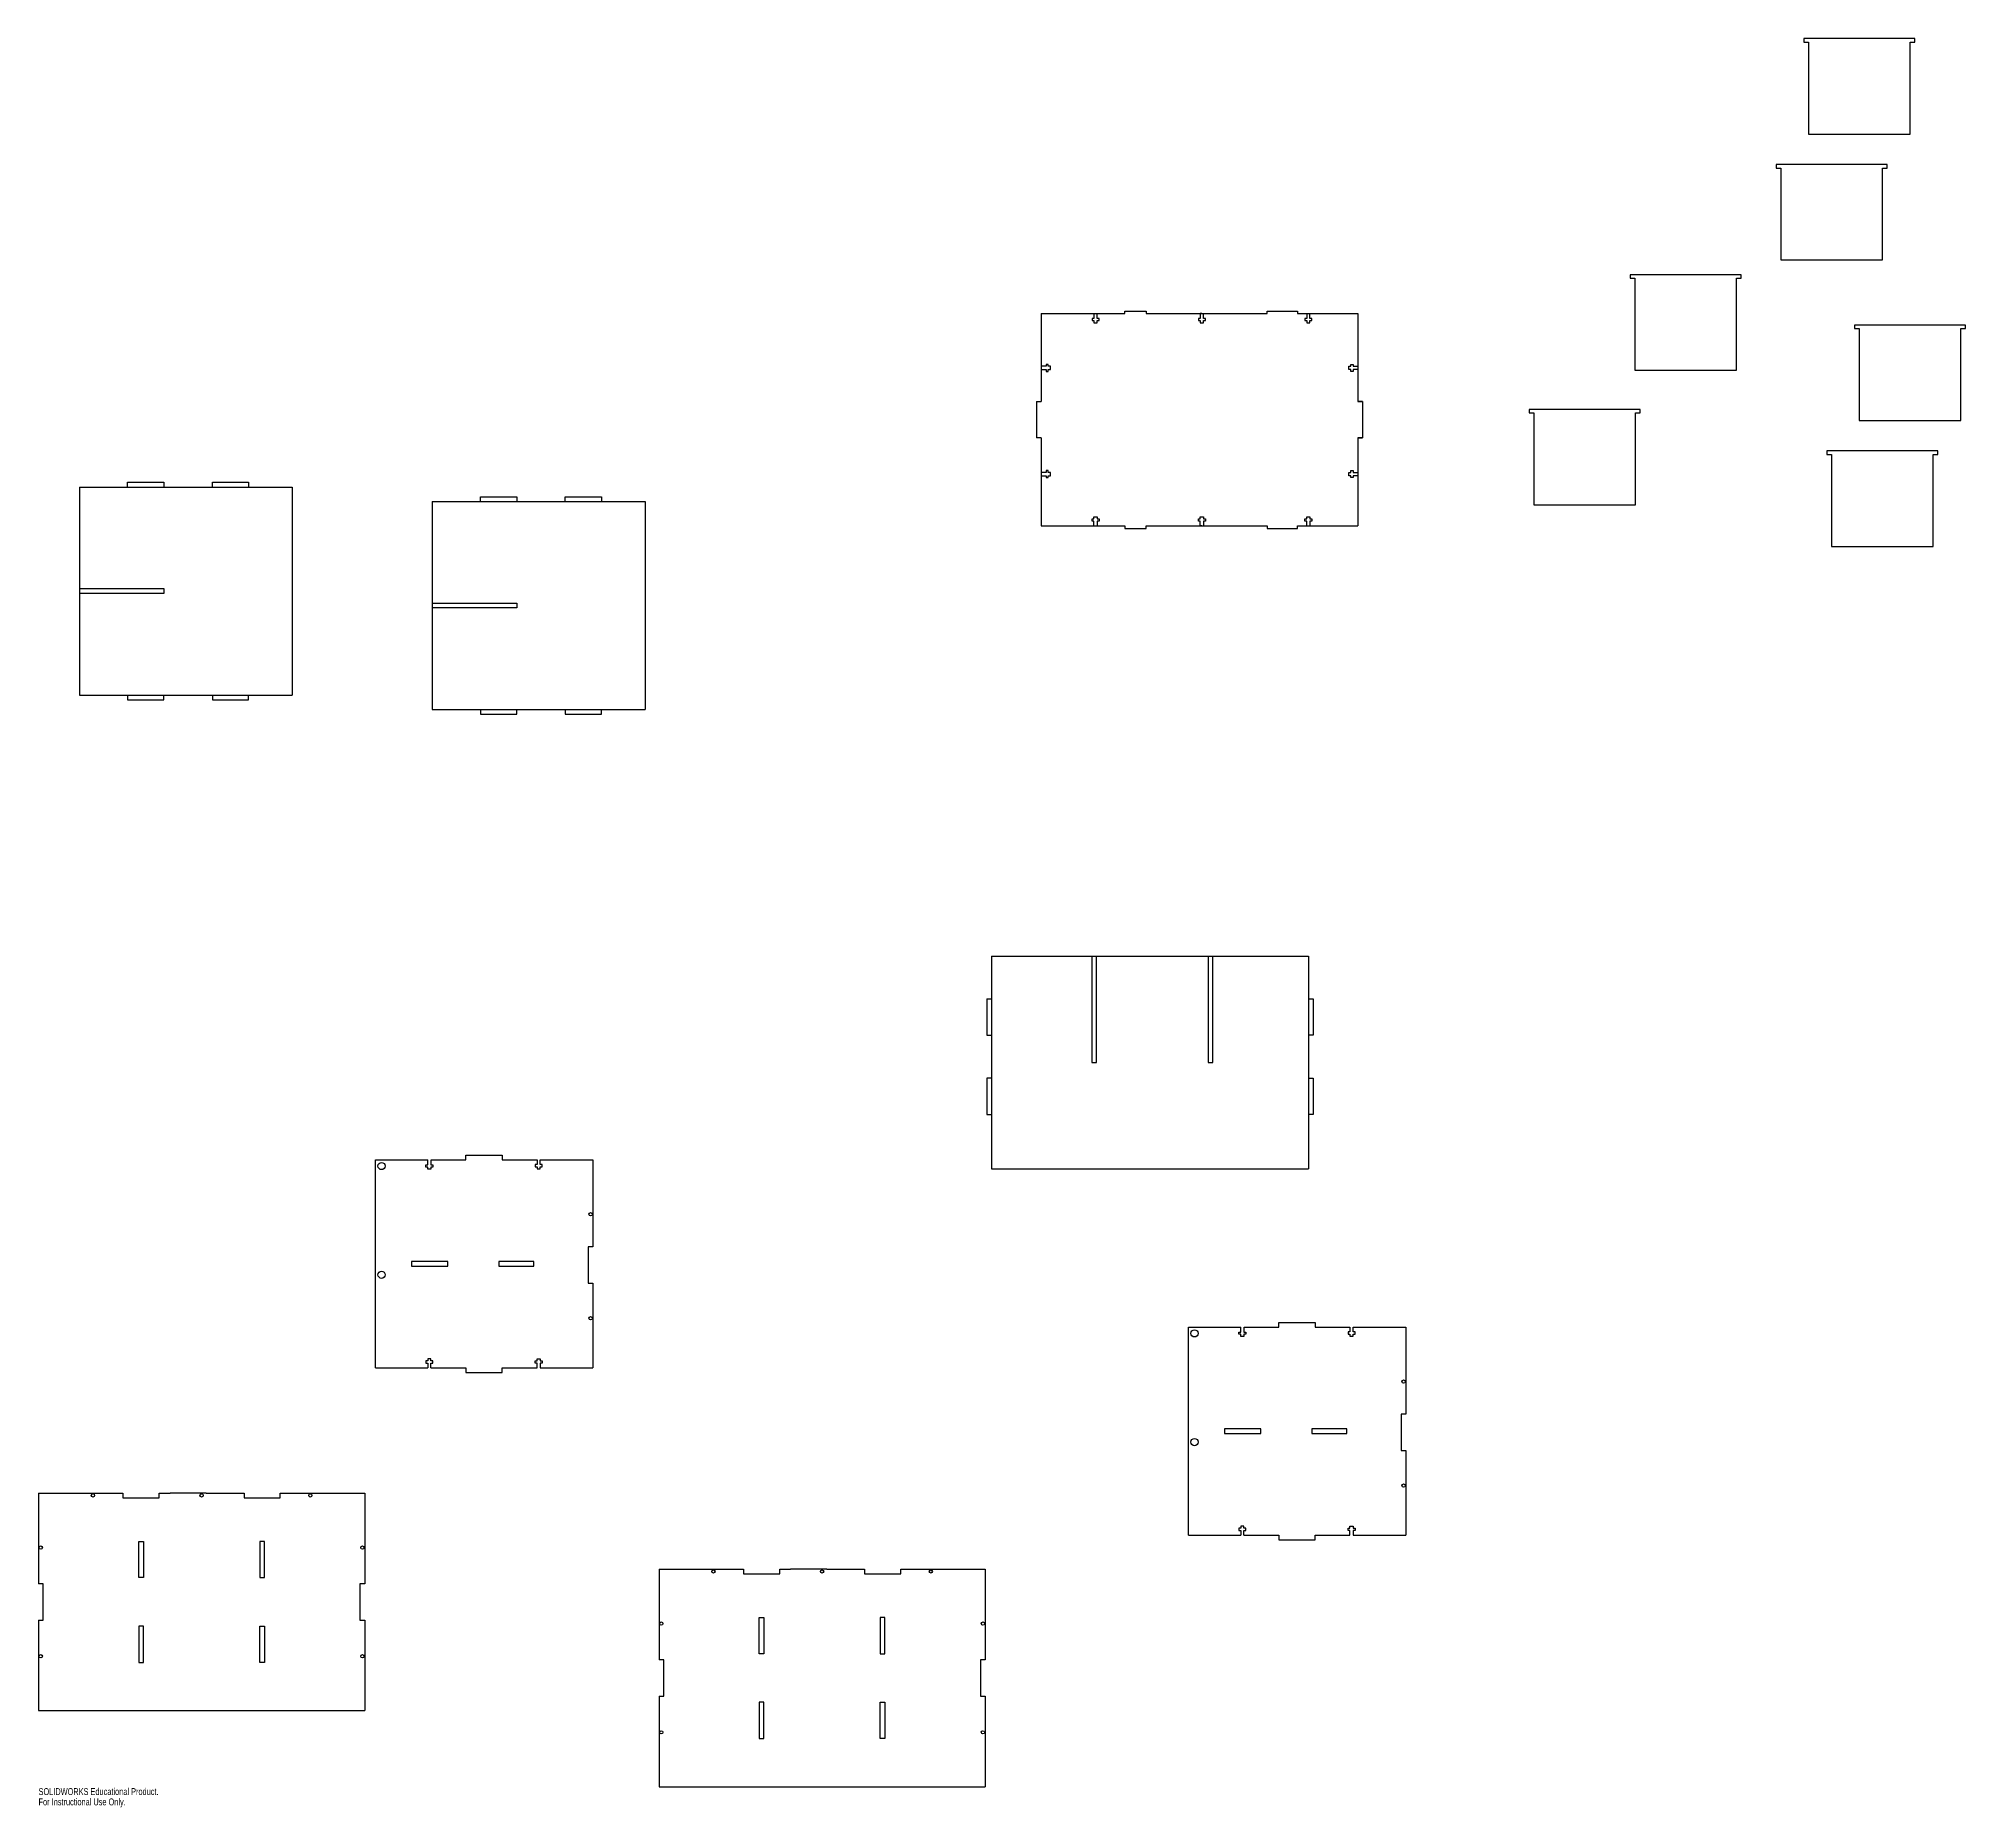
# Model space of a CAD drawing. Header units: inches. Extents: x -22.7 to 30.5, y -5.3 to 43.5.
import ezdxf

# ---------------------------------------------------------------- set-up
doc = ezdxf.new("R2010")
doc.units = ezdxf.units.IN
doc.header["$MEASUREMENT"] = 0
doc.header["$PDSIZE"] = -1
doc.styles.add('SLDTEXTSTYLE0', font='TXT', dxfattribs={"width": 0.7})

msp = doc.modelspace()

# ---------------------------------------------------------------- linework, layer by layer
at = {"color": 7, "linetype": 'Continuous'}
for p, q in [((26.034, 43.521), (26.034, 43.423)), ((29.099, 43.521), (26.034, 43.521)), ((26.034, 43.423), (26.164, 43.423)), ((26.164, 43.423), (26.164, 40.886)), ((28.969, 40.886), (28.969, 43.423)), ((28.969, 43.423), (29.099, 43.423)), ((29.099, 43.423), (29.099, 43.521)), ((26.164, 40.886), (28.969, 40.886)), ((25.269, 40.047), (25.269, 39.949)), ((28.334, 40.047), (25.269, 40.047)), ((25.269, 39.949), (25.399, 39.949)), ((25.399, 39.949), (25.399, 37.412)), ((28.204, 37.412), (28.204, 39.949)), ((28.204, 39.949), (28.334, 39.949)), ((28.334, 39.949), (28.334, 40.047)), ((25.399, 37.412), (28.204, 37.412)), ((21.243, 37.003), (21.243, 36.905)), ((24.308, 37.003), (21.243, 37.003)), ((21.243, 36.905), (21.373, 36.905)), ((21.373, 36.905), (21.373, 34.368)), ((24.178, 34.368), (24.178, 36.905)), ((24.178, 36.905), (24.308, 36.905)), ((24.308, 36.905), (24.308, 37.003)), ((4.99, 35.933), (6.445, 35.933)), ((4.99, 35.933), (7.299, 35.933)), ((4.99, 35.933), (4.99, 33.503)), ((4.99, 35.933), (4.99, 34.478)), ((6.445, 35.801), (6.395, 35.801)), ((6.395, 35.801), (6.395, 35.738)), ((6.395, 35.738), (6.445, 35.738)), ((6.445, 35.933), (6.445, 35.801)), ((6.445, 35.738), (6.445, 35.681)), ((6.445, 35.681), (6.535, 35.681)), ((6.535, 35.801), (6.535, 35.933)), ((6.585, 35.801), (6.535, 35.801)), ((6.535, 35.681), (6.535, 35.738)), ((6.535, 35.738), (6.585, 35.738)), ((6.585, 35.738), (6.585, 35.801)), ((7.299, 35.933), (7.299, 36.003)), ((7.299, 36.003), (7.886, 36.003)), ((7.886, 36.003), (7.886, 35.933)), ((7.886, 35.933), (11.224, 35.933)), ((9.38, 35.801), (9.33, 35.801)), ((9.33, 35.801), (9.33, 35.738)), ((9.33, 35.738), (9.38, 35.738)), ((9.38, 35.933), (9.38, 35.801)), ((9.425, 35.933), (9.38, 35.933)), ((9.38, 35.738), (9.38, 35.681)), ((9.38, 35.681), (9.47, 35.681)), ((9.47, 35.801), (9.47, 35.933)), ((9.52, 35.801), (9.47, 35.801)), ((9.47, 35.681), (9.47, 35.738)), ((9.47, 35.738), (9.52, 35.738)), ((9.52, 35.738), (9.52, 35.801)), ((11.224, 35.933), (11.224, 36.003)), ((11.224, 36.003), (12.06, 36.003)), ((12.06, 36.003), (12.06, 35.933)), ((12.06, 35.933), (12.405, 35.933)), ((12.315, 35.801), (12.265, 35.801)), ((12.265, 35.801), (12.265, 35.738)), ((12.265, 35.738), (12.315, 35.738)), ((12.315, 35.933), (12.315, 35.801)), ((12.315, 35.738), (12.315, 35.681)), ((12.315, 35.681), (12.405, 35.681)), ((12.405, 35.801), (12.405, 35.933)), ((12.405, 35.933), (13.73, 35.933)), ((12.455, 35.801), (12.405, 35.801)), ((12.405, 35.681), (12.405, 35.738)), ((12.405, 35.738), (12.455, 35.738)), ((12.455, 35.738), (12.455, 35.801)), ((13.73, 35.933), (13.73, 34.478)), ((13.73, 35.933), (13.73, 33.503)), ((27.43, 35.616), (27.43, 35.518)), ((30.495, 35.616), (27.43, 35.616)), ((27.43, 35.518), (27.56, 35.518)), ((27.56, 35.518), (27.56, 32.981)), ((30.365, 32.981), (30.365, 35.518)), ((30.365, 35.518), (30.495, 35.518)), ((30.495, 35.518), (30.495, 35.616)), ((5.122, 34.478), (4.99, 34.478)), ((4.99, 34.388), (5.122, 34.388)), ((5.185, 34.528), (5.122, 34.528)), ((5.122, 34.528), (5.122, 34.478)), ((5.122, 34.388), (5.122, 34.338)), ((5.122, 34.338), (5.185, 34.338)), ((5.185, 34.478), (5.185, 34.528)), ((5.242, 34.478), (5.185, 34.478)), ((5.185, 34.338), (5.185, 34.388)), ((5.185, 34.388), (5.242, 34.388)), ((5.242, 34.388), (5.242, 34.478)), ((13.478, 34.478), (13.535, 34.478)), ((13.478, 34.388), (13.478, 34.478)), ((13.535, 34.388), (13.478, 34.388)), ((13.535, 34.528), (13.598, 34.528)), ((13.535, 34.478), (13.535, 34.528)), ((13.535, 34.338), (13.535, 34.388)), ((13.598, 34.338), (13.535, 34.338)), ((13.598, 34.528), (13.598, 34.478)), ((13.598, 34.478), (13.73, 34.478)), ((13.598, 34.388), (13.598, 34.338)), ((13.73, 34.388), (13.598, 34.388)), ((21.373, 34.368), (24.178, 34.368)), ((4.86, 33.503), (4.86, 32.503)), ((4.86, 33.503), (4.99, 33.503)), ((13.86, 33.503), (13.73, 33.503)), ((13.73, 33.503), (13.86, 33.503)), ((13.86, 33.503), (13.86, 32.503)), ((18.452, 33.288), (18.452, 33.19)), ((21.517, 33.288), (18.452, 33.288)), ((18.452, 33.19), (18.582, 33.19)), ((18.582, 33.19), (18.582, 30.653)), ((21.387, 30.653), (21.387, 33.19)), ((21.387, 33.19), (21.517, 33.19)), ((21.517, 33.19), (21.517, 33.288)), ((27.56, 32.981), (30.365, 32.981)), ((4.99, 32.503), (4.86, 32.503)), ((4.99, 32.503), (4.99, 30.073)), ((13.73, 32.503), (13.73, 30.073)), ((13.73, 32.503), (13.86, 32.503)), ((13.86, 32.503), (13.73, 32.503)), ((26.665, 32.141), (26.665, 32.043)), ((29.73, 32.141), (26.665, 32.141)), ((26.665, 32.043), (26.795, 32.043)), ((26.795, 32.043), (26.795, 29.506)), ((29.6, 29.506), (29.6, 32.043)), ((29.6, 32.043), (29.73, 32.043)), ((29.73, 32.043), (29.73, 32.141)), ((5.122, 31.548), (4.99, 31.548)), ((4.99, 31.458), (5.122, 31.458)), ((5.185, 31.598), (5.122, 31.598)), ((5.122, 31.598), (5.122, 31.548)), ((5.122, 31.458), (5.122, 31.408)), ((5.122, 31.408), (5.185, 31.408)), ((5.185, 31.548), (5.185, 31.598)), ((5.242, 31.548), (5.185, 31.548)), ((5.185, 31.408), (5.185, 31.458)), ((5.185, 31.458), (5.242, 31.458)), ((5.242, 31.458), (5.242, 31.548)), ((13.478, 31.548), (13.535, 31.548)), ((13.478, 31.458), (13.478, 31.548)), ((13.535, 31.458), (13.478, 31.458)), ((13.535, 31.598), (13.598, 31.598)), ((13.535, 31.548), (13.535, 31.598)), ((13.535, 31.408), (13.535, 31.458)), ((13.598, 31.408), (13.535, 31.408)), ((13.598, 31.598), (13.598, 31.548)), ((13.598, 31.548), (13.73, 31.548)), ((13.598, 31.458), (13.598, 31.408)), ((13.73, 31.458), (13.598, 31.458)), ((-21.555, 31.147), (-15.685, 31.147)), ((-21.555, 31.147), (-21.555, 25.407)), ((-20.225, 31.147), (-20.225, 31.277)), ((-20.225, 31.277), (-19.225, 31.277)), ((-19.225, 31.277), (-19.225, 31.147)), ((-17.885, 31.147), (-17.885, 31.277)), ((-17.885, 31.277), (-16.885, 31.277)), ((-16.885, 31.277), (-16.885, 31.147)), ((-15.685, 31.147), (-15.685, 25.407)), ((-10.484, 30.748), (-10.484, 30.878)), ((-10.484, 30.878), (-9.484, 30.878)), ((-9.484, 30.878), (-9.484, 30.748)), ((-8.144, 30.748), (-8.144, 30.878)), ((-8.144, 30.878), (-7.144, 30.878)), ((-7.144, 30.878), (-7.144, 30.748)), ((-11.814, 30.748), (-5.944, 30.748)), ((-11.814, 30.748), (-11.814, 25.008)), ((-5.944, 30.748), (-5.944, 25.008)), ((6.445, 30.325), (6.535, 30.325)), ((6.445, 30.268), (6.445, 30.325)), ((6.535, 30.325), (6.535, 30.268)), ((9.38, 30.325), (9.47, 30.325)), ((9.38, 30.268), (9.38, 30.325)), ((9.47, 30.325), (9.47, 30.268)), ((12.315, 30.325), (12.405, 30.325)), ((12.315, 30.268), (12.315, 30.325)), ((12.405, 30.325), (12.405, 30.268)), ((18.582, 30.653), (21.387, 30.653)), ((4.99, 30.073), (7.299, 30.073)), ((4.99, 30.073), (6.445, 30.073)), ((6.395, 30.268), (6.445, 30.268)), ((6.395, 30.205), (6.395, 30.268)), ((6.445, 30.205), (6.395, 30.205)), ((6.445, 30.073), (6.445, 30.205)), ((6.535, 30.268), (6.585, 30.268)), ((6.535, 30.205), (6.535, 30.073)), ((6.585, 30.205), (6.535, 30.205)), ((6.585, 30.268), (6.585, 30.205)), ((7.299, 30.073), (7.299, 30.003)), ((7.299, 30.003), (7.886, 30.003)), ((7.886, 30.073), (11.224, 30.073)), ((7.886, 30.003), (7.886, 30.073)), ((9.33, 30.268), (9.38, 30.268)), ((9.33, 30.205), (9.33, 30.268)), ((9.38, 30.205), (9.33, 30.205)), ((9.38, 30.073), (9.38, 30.205)), ((9.425, 30.073), (9.38, 30.073)), ((9.47, 30.268), (9.52, 30.268)), ((9.47, 30.205), (9.47, 30.073)), ((9.52, 30.205), (9.47, 30.205)), ((9.52, 30.268), (9.52, 30.205)), ((11.224, 30.073), (11.224, 30.003)), ((11.224, 30.003), (12.06, 30.003)), ((12.06, 30.003), (12.06, 30.073)), ((12.06, 30.073), (12.405, 30.073)), ((12.265, 30.268), (12.315, 30.268)), ((12.265, 30.205), (12.265, 30.268)), ((12.315, 30.205), (12.265, 30.205)), ((12.315, 30.073), (12.315, 30.205)), ((12.405, 30.268), (12.455, 30.268)), ((12.405, 30.205), (12.405, 30.073)), ((12.455, 30.205), (12.405, 30.205)), ((12.405, 30.073), (13.73, 30.073)), ((12.455, 30.268), (12.455, 30.205)), ((26.795, 29.506), (29.6, 29.506)), ((-21.555, 28.343), (-19.225, 28.343)), ((-19.225, 28.211), (-21.555, 28.211)), ((-19.225, 28.343), (-19.225, 28.211)), ((-11.814, 27.944), (-9.484, 27.944)), ((-9.484, 27.812), (-11.814, 27.812)), ((-9.484, 27.944), (-9.484, 27.812)), ((-21.555, 25.407), (-15.685, 25.407)), ((-20.225, 25.407), (-20.225, 25.277)), ((-20.225, 25.277), (-19.225, 25.277)), ((-19.225, 25.277), (-19.225, 25.407)), ((-17.885, 25.407), (-17.885, 25.277)), ((-17.885, 25.277), (-16.885, 25.277)), ((-16.885, 25.277), (-16.885, 25.407)), ((-11.814, 25.008), (-5.944, 25.008)), ((-10.484, 25.008), (-10.484, 24.878)), ((-9.484, 24.878), (-9.484, 25.008)), ((-8.144, 25.008), (-8.144, 24.878)), ((-7.144, 24.878), (-7.144, 25.008)), ((-10.484, 24.878), (-9.484, 24.878)), ((-8.144, 24.878), (-7.144, 24.878)), ((3.621, 18.199), (12.361, 18.199)), ((3.621, 18.199), (3.621, 12.329)), ((6.386, 18.199), (6.386, 15.264)), ((6.518, 15.264), (6.518, 18.199)), ((9.594, 18.199), (9.594, 15.264)), ((9.726, 15.264), (9.726, 18.199)), ((12.361, 18.199), (12.361, 12.329)), ((3.491, 17.021), (3.621, 17.021)), ((3.491, 17.021), (3.491, 16.021)), ((12.361, 17.021), (12.491, 17.021)), ((12.491, 17.021), (12.491, 16.021)), ((3.491, 16.021), (3.621, 16.021)), ((12.491, 16.021), (12.361, 16.021)), ((6.386, 15.264), (6.518, 15.264)), ((9.594, 15.264), (9.726, 15.264)), ((3.621, 14.834), (3.491, 14.834)), ((3.491, 14.834), (3.491, 13.834)), ((12.361, 14.834), (12.491, 14.834)), ((12.491, 14.834), (12.491, 13.834)), ((3.491, 13.834), (3.621, 13.834)), ((12.491, 13.834), (12.361, 13.834)), ((-13.385, 12.581), (-11.935, 12.581)), ((-13.385, 6.841), (-13.385, 12.581)), ((-11.991, 12.447), (-11.941, 12.447)), ((-11.991, 12.384), (-11.991, 12.447)), ((-11.941, 12.384), (-11.991, 12.384)), ((-11.941, 12.447), (-11.941, 12.579)), ((-11.941, 12.327), (-11.941, 12.384)), ((-11.851, 12.327), (-11.941, 12.327)), ((-11.851, 12.579), (-11.851, 12.447)), ((-11.851, 12.447), (-11.801, 12.447)), ((-11.851, 12.384), (-11.851, 12.327)), ((-11.801, 12.384), (-11.851, 12.384)), ((-11.845, 12.581), (-10.885, 12.581)), ((-11.801, 12.447), (-11.801, 12.384)), ((-10.885, 12.581), (-10.885, 12.711)), ((-10.885, 12.711), (-9.885, 12.711)), ((-9.885, 12.711), (-9.885, 12.581)), ((-9.885, 12.581), (-8.925, 12.581)), ((-8.925, 12.449), (-8.975, 12.449)), ((-8.975, 12.449), (-8.975, 12.386)), ((-8.975, 12.386), (-8.925, 12.386)), ((-8.925, 12.581), (-8.925, 12.449)), ((-8.925, 12.386), (-8.925, 12.329)), ((-8.925, 12.329), (-8.835, 12.329)), ((-8.835, 12.449), (-8.835, 12.581)), ((-8.835, 12.581), (-7.385, 12.581)), ((-8.785, 12.449), (-8.835, 12.449)), ((-8.835, 12.329), (-8.835, 12.386)), ((-8.835, 12.386), (-8.785, 12.386)), ((-8.785, 12.386), (-8.785, 12.449)), ((-7.385, 12.581), (-7.385, 10.178)), ((3.621, 12.329), (12.361, 12.329)), ((-7.385, 10.178), (-7.515, 10.178)), ((-7.515, 10.178), (-7.515, 9.178)), ((-12.385, 9.776), (-12.385, 9.646)), ((-11.385, 9.776), (-12.385, 9.776)), ((-12.385, 9.646), (-11.385, 9.646)), ((-11.385, 9.646), (-11.385, 9.776)), ((-9.977, 9.776), (-9.977, 9.646)), ((-9.015, 9.776), (-9.977, 9.776)), ((-9.977, 9.646), (-9.015, 9.646)), ((-9.015, 9.646), (-9.015, 9.776)), ((-7.515, 9.178), (-7.385, 9.178)), ((-7.385, 9.178), (-7.385, 6.841)), ((11.55, 7.964), (11.55, 8.094)), ((11.55, 8.094), (12.55, 8.094)), ((12.55, 8.094), (12.55, 7.964)), ((9.05, 7.964), (10.5, 7.964)), ((9.05, 2.224), (9.05, 7.964)), ((10.445, 7.831), (10.495, 7.831)), ((10.445, 7.768), (10.445, 7.831)), ((10.495, 7.768), (10.445, 7.768)), ((10.495, 7.831), (10.495, 7.963)), ((10.495, 7.711), (10.495, 7.768)), ((10.585, 7.711), (10.495, 7.711)), ((10.585, 7.963), (10.585, 7.831)), ((10.585, 7.831), (10.635, 7.831)), ((10.585, 7.768), (10.585, 7.711)), ((10.635, 7.768), (10.585, 7.768)), ((10.59, 7.964), (11.55, 7.964)), ((10.635, 7.831), (10.635, 7.768)), ((12.55, 7.964), (13.51, 7.964)), ((13.51, 7.832), (13.46, 7.832)), ((13.46, 7.832), (13.46, 7.769)), ((13.46, 7.769), (13.51, 7.769)), ((13.51, 7.964), (13.51, 7.832)), ((13.51, 7.769), (13.51, 7.712)), ((13.51, 7.712), (13.6, 7.712)), ((13.6, 7.832), (13.6, 7.964)), ((13.6, 7.964), (15.05, 7.964)), ((13.65, 7.832), (13.6, 7.832)), ((13.6, 7.712), (13.6, 7.769)), ((13.6, 7.769), (13.65, 7.769)), ((13.65, 7.769), (13.65, 7.832)), ((15.05, 7.964), (15.05, 5.562)), ((-11.941, 7.037), (-11.991, 7.037)), ((-11.991, 7.037), (-11.991, 6.974)), ((-11.991, 6.974), (-11.941, 6.974)), ((-11.851, 7.094), (-11.941, 7.094)), ((-11.941, 7.094), (-11.941, 7.037)), ((-11.941, 6.974), (-11.941, 6.842)), ((-11.851, 7.037), (-11.851, 7.094)), ((-11.801, 7.037), (-11.851, 7.037)), ((-11.851, 6.842), (-11.851, 6.974)), ((-11.851, 6.974), (-11.801, 6.974)), ((-11.801, 6.974), (-11.801, 7.037)), ((-8.975, 7.036), (-8.925, 7.036)), ((-8.975, 6.973), (-8.975, 7.036)), ((-8.925, 6.973), (-8.975, 6.973)), ((-8.925, 7.093), (-8.835, 7.093)), ((-8.925, 7.036), (-8.925, 7.093)), ((-8.925, 6.841), (-8.925, 6.973)), ((-8.835, 7.093), (-8.835, 7.036)), ((-8.835, 7.036), (-8.785, 7.036)), ((-8.835, 6.973), (-8.835, 6.841)), ((-8.785, 6.973), (-8.835, 6.973)), ((-8.785, 7.036), (-8.785, 6.973)), ((-13.385, 6.841), (-11.941, 6.841)), ((-11.851, 6.841), (-10.885, 6.841)), ((-10.885, 6.841), (-10.885, 6.711)), ((-10.885, 6.711), (-9.885, 6.711)), ((-10.885, 6.711), (-9.885, 6.711)), ((-9.885, 6.711), (-9.885, 6.841)), ((-9.885, 6.841), (-8.925, 6.841)), ((-8.835, 6.841), (-7.385, 6.841)), ((15.05, 5.562), (14.92, 5.562)), ((14.92, 5.562), (14.92, 4.562)), ((10.05, 5.159), (10.05, 5.029)), ((11.05, 5.159), (10.05, 5.159)), ((10.05, 5.029), (11.05, 5.029)), ((11.05, 5.029), (11.05, 5.159)), ((12.459, 5.159), (12.459, 5.029)), ((13.42, 5.159), (12.459, 5.159)), ((12.459, 5.029), (13.42, 5.029)), ((13.42, 5.029), (13.42, 5.159)), ((14.92, 4.562), (15.05, 4.562)), ((15.05, 4.562), (15.05, 2.224)), ((-22.681, 3.384), (-20.351, 3.384)), ((-22.681, 3.384), (-22.681, 0.884)), ((-20.351, 3.384), (-20.351, 3.254)), ((-20.351, 3.254), (-19.351, 3.254)), ((-19.351, 3.254), (-19.351, 3.384)), ((-19.351, 3.384), (-19.052, 3.384)), ((-18.052, 3.384), (-19.052, 3.384)), ((-18.052, 3.384), (-17.011, 3.384)), ((-17.011, 3.384), (-17.011, 3.254)), ((-17.011, 3.254), (-16.011, 3.254)), ((-16.011, 3.254), (-16.011, 3.384)), ((-16.011, 3.384), (-13.681, 3.384)), ((-13.681, 3.384), (-13.681, 0.884)), ((9.05, 2.224), (10.495, 2.224)), ((10.495, 2.421), (10.445, 2.421)), ((10.445, 2.421), (10.445, 2.358)), ((10.445, 2.358), (10.495, 2.358)), ((10.585, 2.478), (10.495, 2.478)), ((10.495, 2.478), (10.495, 2.421)), ((10.495, 2.358), (10.495, 2.226)), ((10.585, 2.421), (10.585, 2.478)), ((10.635, 2.421), (10.585, 2.421)), ((10.585, 2.226), (10.585, 2.358)), ((10.585, 2.358), (10.635, 2.358)), ((10.585, 2.224), (11.55, 2.224)), ((10.635, 2.358), (10.635, 2.421)), ((11.55, 2.224), (11.55, 2.094)), ((12.55, 2.094), (12.55, 2.224)), ((12.55, 2.224), (13.51, 2.224)), ((13.46, 2.419), (13.51, 2.419)), ((13.46, 2.356), (13.46, 2.419)), ((13.51, 2.356), (13.46, 2.356)), ((13.51, 2.476), (13.6, 2.476)), ((13.51, 2.419), (13.51, 2.476)), ((13.51, 2.224), (13.51, 2.356)), ((13.6, 2.476), (13.6, 2.419)), ((13.6, 2.419), (13.65, 2.419)), ((13.6, 2.356), (13.6, 2.224)), ((13.65, 2.356), (13.6, 2.356)), ((13.6, 2.224), (15.05, 2.224)), ((13.65, 2.419), (13.65, 2.356)), ((-19.916, 1.054), (-19.916, 2.054)), ((-19.916, 2.054), (-19.786, 2.054)), ((-19.786, 2.054), (-19.786, 1.054)), ((-16.446, 2.054), (-16.576, 2.054)), ((-16.576, 2.054), (-16.576, 1.054)), ((-16.446, 1.054), (-16.446, 2.054)), ((11.55, 2.094), (12.55, 2.094)), ((11.55, 2.094), (12.55, 2.094)), ((-5.557, 1.285), (-3.227, 1.285)), ((-5.557, 1.285), (-5.557, -1.215)), ((-3.227, 1.285), (-3.227, 1.155)), ((-3.227, 1.155), (-2.227, 1.155)), ((-2.227, 1.155), (-2.227, 1.285)), ((-2.227, 1.285), (-1.928, 1.285)), ((-0.928, 1.285), (-1.928, 1.285)), ((-0.928, 1.285), (0.113, 1.285)), ((0.113, 1.285), (0.113, 1.155)), ((0.113, 1.155), (1.113, 1.155)), ((1.113, 1.155), (1.113, 1.285)), ((1.113, 1.285), (3.443, 1.285)), ((3.443, 1.285), (3.443, -1.215)), ((-22.551, 0.884), (-22.681, 0.884)), ((-22.551, -0.116), (-22.551, 0.884)), ((-19.786, 1.054), (-19.916, 1.054)), ((-16.576, 1.054), (-16.446, 1.054)), ((-13.681, 0.884), (-13.811, 0.884)), ((-13.811, 0.884), (-13.811, -0.116)), ((-22.681, -0.116), (-22.551, -0.116)), ((-22.681, -0.116), (-22.681, -2.616)), ((-19.916, -0.286), (-19.916, -1.286)), ((-19.786, -0.286), (-19.916, -0.286)), ((-19.786, -1.286), (-19.786, -0.286)), ((-16.576, -0.286), (-16.446, -0.286)), ((-16.576, -1.286), (-16.576, -0.286)), ((-16.446, -0.286), (-16.446, -1.286)), ((-13.811, -0.116), (-13.681, -0.116)), ((-13.681, -0.116), (-13.681, -2.616)), ((-2.792, -1.045), (-2.792, -0.045)), ((-2.792, -0.045), (-2.662, -0.045)), ((-2.662, -0.045), (-2.662, -1.045)), ((0.678, -0.045), (0.548, -0.045)), ((0.548, -0.045), (0.548, -1.045)), ((0.678, -1.045), (0.678, -0.045)), ((-2.662, -1.045), (-2.792, -1.045)), ((0.548, -1.045), (0.678, -1.045)), ((-19.916, -1.286), (-19.786, -1.286)), ((-16.446, -1.286), (-16.576, -1.286)), ((-5.427, -1.215), (-5.557, -1.215)), ((-5.427, -2.215), (-5.427, -1.215)), ((3.443, -1.215), (3.313, -1.215)), ((3.313, -1.215), (3.313, -2.215)), ((-22.681, -2.616), (-13.681, -2.616)), ((-5.557, -2.215), (-5.427, -2.215)), ((-5.557, -2.215), (-5.557, -4.715)), ((-2.792, -2.385), (-2.792, -3.385)), ((-2.662, -2.385), (-2.792, -2.385)), ((-2.662, -3.385), (-2.662, -2.385)), ((0.548, -2.385), (0.678, -2.385)), ((0.548, -3.385), (0.548, -2.385)), ((0.678, -2.385), (0.678, -3.385)), ((3.313, -2.215), (3.443, -2.215)), ((3.443, -2.215), (3.443, -4.715)), ((-2.792, -3.385), (-2.662, -3.385)), ((0.678, -3.385), (0.548, -3.385)), ((-5.557, -4.715), (3.443, -4.715))]:
    msp.add_line(p, q, dxfattribs=at)
for centre, radius in [((-13.215, 12.411), 0.1), ((-7.448, 11.081), 0.045), ((-13.215, 9.411), 0.1), ((-7.448, 8.211), 0.045), ((9.22, 7.794), 0.1), ((14.988, 6.464), 0.045), ((9.22, 4.794), 0.1), ((-21.181, 3.322), 0.045), ((-18.181, 3.322), 0.045), ((-15.181, 3.322), 0.045), ((14.988, 3.594), 0.045), ((-22.619, 1.884), 0.045), ((-13.744, 1.884), 0.045), ((-4.057, 1.223), 0.045), ((-1.057, 1.223), 0.045), ((1.943, 1.223), 0.045), ((-5.495, -0.215), 0.045), ((3.38, -0.215), 0.045), ((-22.619, -1.116), 0.045), ((-13.744, -1.116), 0.045), ((-5.495, -3.215), 0.045), ((3.38, -3.215), 0.045)]:
    msp.add_circle(centre, radius, dxfattribs=at)
msp.add_point((3.621, 17.021), dxfattribs=at)

# ---------------------------------------------------------------- texts
at = {"color": 7, "linetype": 'Continuous', "char_height": 0.1903, "attachment_point": 1, "style": 'SLDTEXTSTYLE0'}
for s, insert in [('SOLIDWORKS Educational Product.', (-22.681, -4.755)), ('For Instructional Use Only.', (-22.681, -5.04))]:
    msp.add_mtext(s, dxfattribs=dict(at, insert=insert))

doc.saveas('drawing.dxf')
